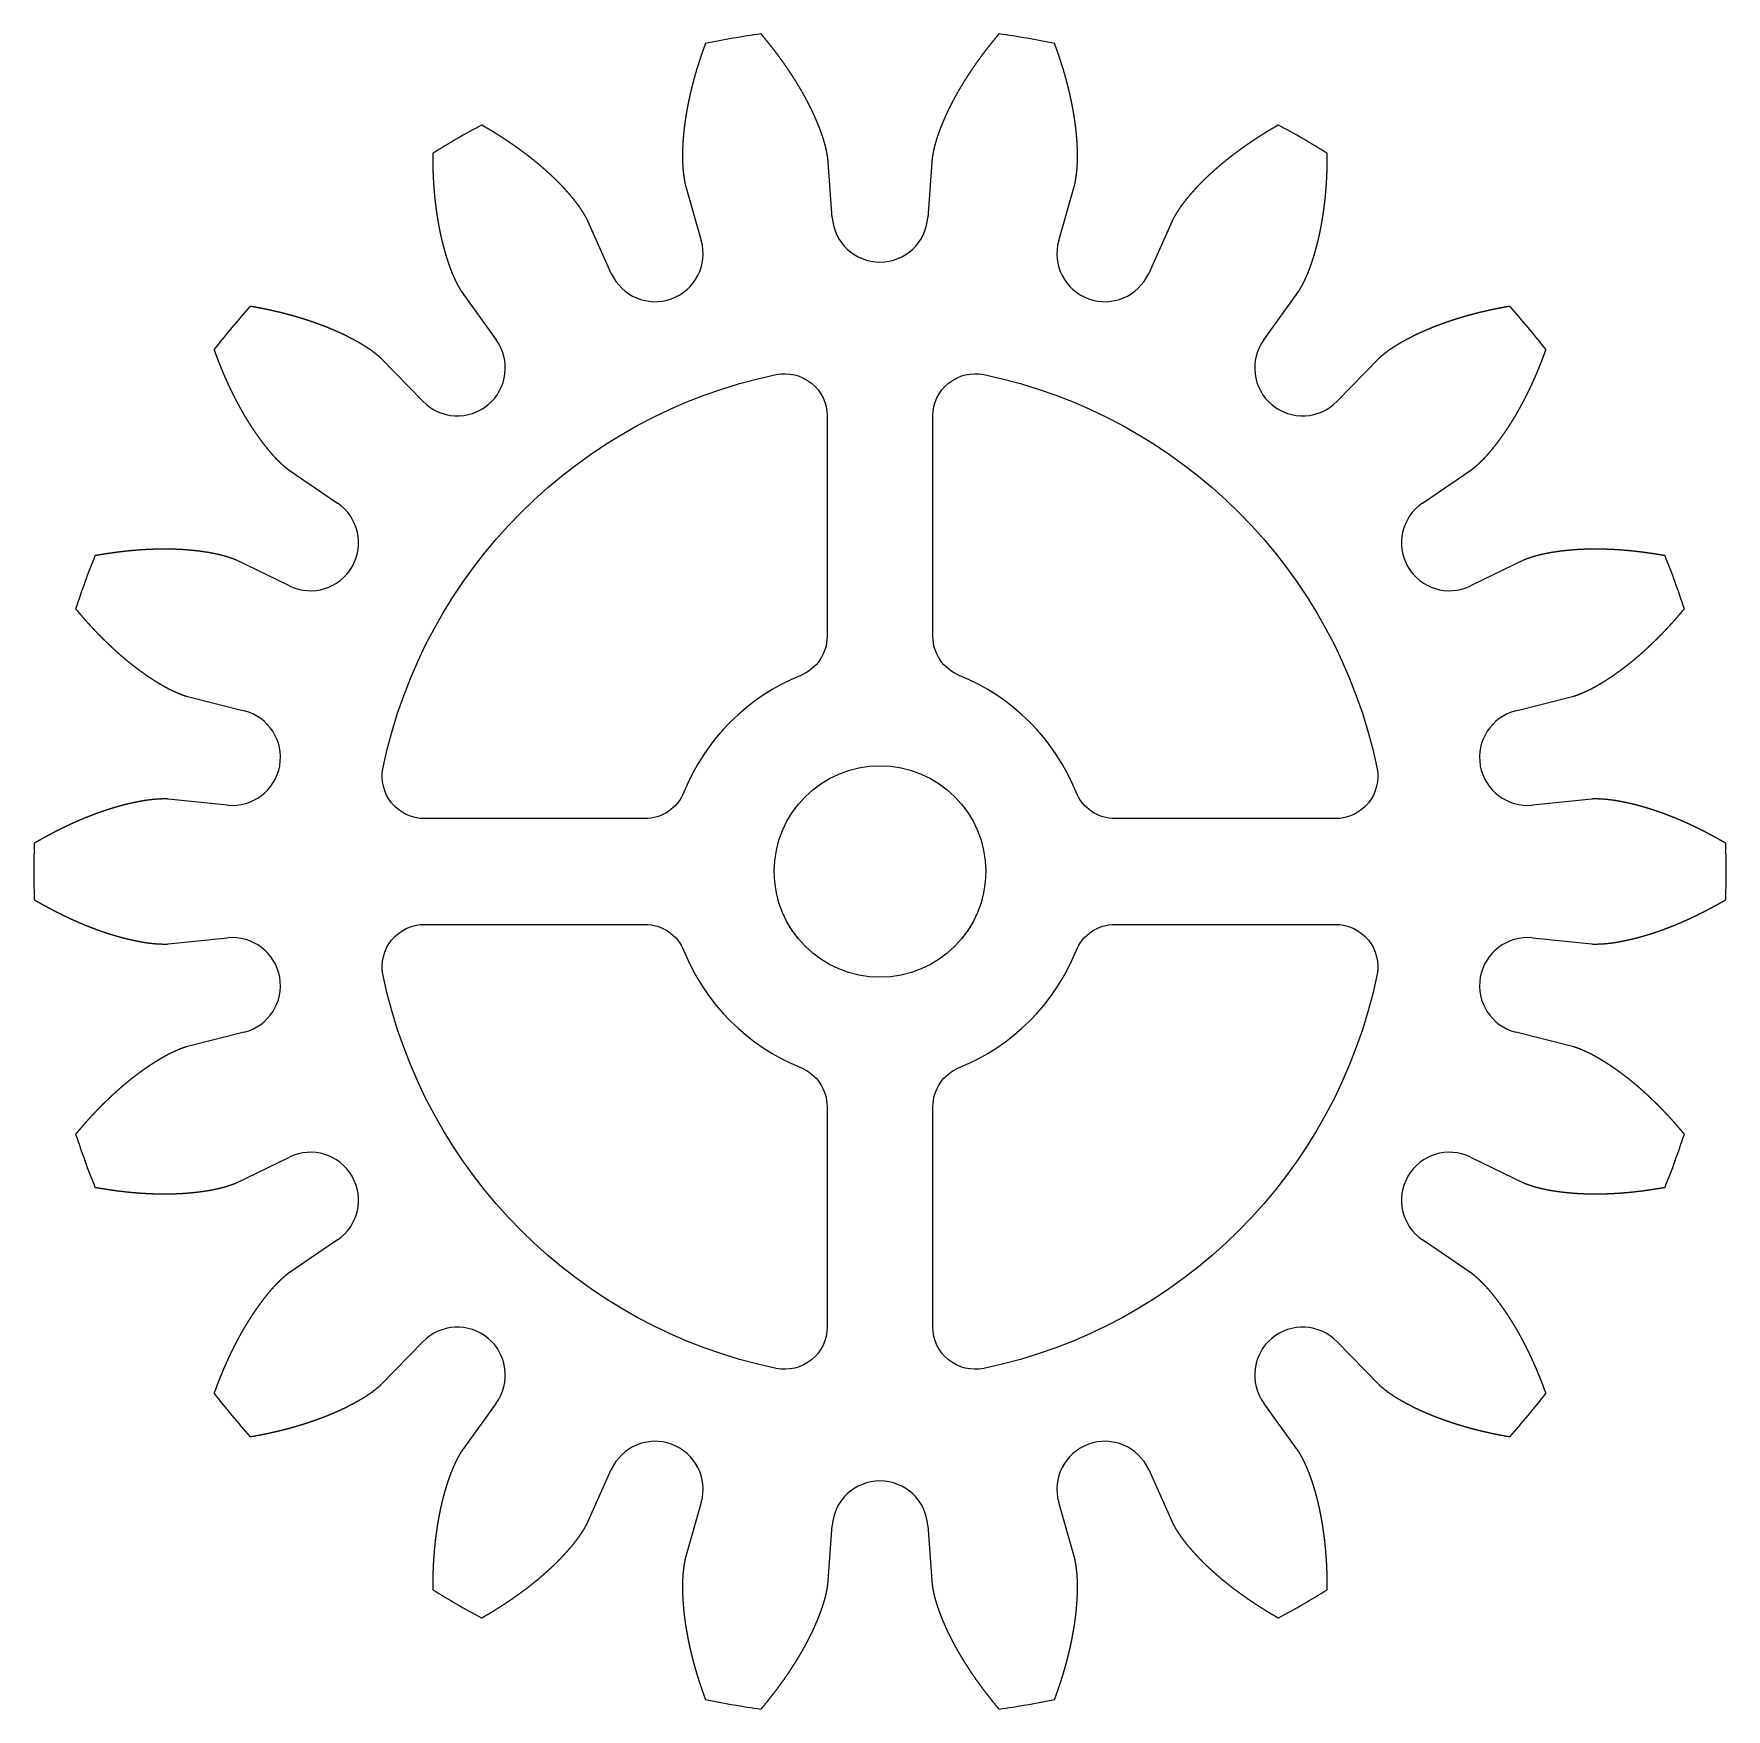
# Model space of a CAD drawing. Header units: millimetres. Extents: x -40 to 40, y -39.6 to 39.6.
import ezdxf

# ---------------------------------------------------------------- set-up
doc = ezdxf.new("R2010")
doc.units = ezdxf.units.MM
doc.layers.get('0').update_dxf_attribs({"linetype": 'CONTINUOUS'})

msp = doc.modelspace()

# ---------------------------------------------------------------- linework, layer by layer
for p, q in [((-2.263, 30.917), (-2.469, 33.739)), ((2.469, 33.739), (2.263, 30.917)), ((-9.219, 32.549), (-8.448, 29.827)), ((8.448, 29.827), (9.219, 32.549)), ((-12.701, 28.279), (-13.86, 30.859)), ((13.86, 30.859), (12.701, 28.279)), ((-19.795, 27.433), (-18.14, 25.138)), ((18.14, 25.138), (19.795, 27.433)), ((-21.607, 22.23), (-23.578, 24.258)), ((23.578, 24.258), (21.607, 22.23)), ((-27.984, 19.008), (-25.644, 17.418)), ((25.644, 17.418), (27.984, 19.008)), ((-27.907, 13.499), (-30.453, 14.731)), ((30.453, 14.731), (27.907, 13.499)), ((-32.797, 8.29), (-30.055, 7.597)), ((30.055, 7.597), (32.797, 8.29)), ((-30.841, 3.14), (-33.655, 3.427)), ((33.655, 3.427), (30.841, 3.14)), ((-33.655, -3.427), (-30.841, -3.14)), ((30.841, -3.14), (33.655, -3.427)), ((-30.055, -7.597), (-32.797, -8.29)), ((32.797, -8.29), (30.055, -7.597)), ((-30.453, -14.731), (-27.907, -13.499)), ((27.907, -13.499), (30.453, -14.731)), ((-25.644, -17.418), (-27.984, -19.008)), ((27.984, -19.008), (25.644, -17.418)), ((-23.578, -24.258), (-21.607, -22.23)), ((21.607, -22.23), (23.578, -24.258)), ((-18.14, -25.138), (-19.795, -27.433)), ((19.795, -27.433), (18.14, -25.138)), ((-13.86, -30.859), (-12.701, -28.279)), ((12.701, -28.279), (13.86, -30.859)), ((-8.448, -29.827), (-9.219, -32.549)), ((9.219, -32.549), (8.448, -29.827)), ((-2.469, -33.739), (-2.263, -30.917)), ((2.263, -30.917), (2.469, -33.739))]:
    msp.add_line(p, q)
for points in [[(-11.124, 2.5), (-21.535, 2.5, -0.47592), (-23.493, 4.909, -0.298085), (-4.909, 23.493, -0.47592), (-2.5, 21.535), (-2.5, 11.124, -0.305615), (-3.75, 9.27, 0.203231), (-9.27, 3.75, -0.305615)], [(2.5, 11.124), (2.5, 21.535, -0.47592), (4.909, 23.493, -0.298085), (23.493, 4.909, -0.47592), (21.535, 2.5), (11.124, 2.5, -0.305615), (9.27, 3.75, 0.203231), (3.75, 9.27, -0.305615)], [(-2.5, -11.124), (-2.5, -21.535, -0.47592), (-4.909, -23.493, -0.298085), (-23.493, -4.909, -0.47592), (-21.535, -2.5), (-11.124, -2.5, -0.305615), (-9.27, -3.75, 0.203231), (-3.75, -9.27, -0.305615)], [(11.124, -2.5), (21.535, -2.5, -0.47592), (23.493, -4.909, -0.298085), (4.909, -23.493, -0.47592), (2.5, -21.535), (2.5, -11.124, -0.305615), (3.75, -9.27, 0.203231), (9.27, -3.75, -0.305615)]]:
    msp.add_lwpolyline(points, format="xyb", close=True)
msp.add_circle((0, 0), 5)
for centre, radius, start, end in [((0, 0), 40, 98.08697, 101.91303), ((0, 0), 40, 78.08697, 81.91303), ((0, 0), 40, 118.08697, 121.91303), ((0, 0), 40, 58.08697, 61.91303), ((0, 31.083), 2.269, 184.18583, 355.81417), ((-10.631, 29.208), 2.269, -155.81417, 15.81417), ((10.631, 29.208), 2.269, 164.18583, 335.81417), ((0, 0), 40, 138.08697, 141.91303), ((0, 0), 40, 38.08697, 41.91303), ((-19.98, 23.811), 2.269, -135.81417, 35.81417), ((19.98, 23.811), 2.269, 144.18583, 315.81417), ((-26.919, 15.541), 2.269, -115.81417, 55.81417), ((26.919, 15.541), 2.269, 124.18583, 295.81417), ((0, 0), 40, 158.08697, 161.91303), ((0, 0), 40, 18.08697, 21.91303), ((-30.611, 5.397), 2.269, -95.81417, 75.81417), ((30.611, 5.397), 2.269, 104.18583, 275.81417), ((0, 0), 40, 178.08697, 181.91303), ((0, 0), 40, -1.91303, 1.91303), ((-30.611, -5.397), 2.269, -75.81417, 95.81417), ((30.611, -5.397), 2.269, 84.18583, 255.81417), ((0, 0), 40, 198.08697, 201.91303), ((0, 0), 40, 338.08697, 341.91303), ((-26.919, -15.541), 2.269, -55.81417, 115.81417), ((26.919, -15.541), 2.269, 64.18583, 235.81417), ((-19.98, -23.811), 2.269, -35.81417, 135.81417), ((19.98, -23.811), 2.269, 44.18583, 215.81417), ((0, 0), 40, 218.08697, 221.91303), ((0, 0), 40, 318.08697, 321.91303), ((-10.631, -29.208), 2.269, -15.81417, 155.81417), ((10.631, -29.208), 2.269, 24.18583, 195.81417), ((0, -31.083), 2.269, 4.18583, 175.81417), ((0, 0), 40, 238.08697, 241.91303), ((0, 0), 40, 298.08697, 301.91303), ((0, 0), 40, 258.08697, 261.91303), ((0, 0), 40, 278.08697, 281.91303)]:
    msp.add_arc(centre, radius, start, end)
for points in [[(-2.469, 33.739), (-2.473, 33.767), (-2.482, 33.823), (-2.496, 33.907), (-2.517, 34.019), (-2.546, 34.158), (-2.58, 34.297), (-2.617, 34.435), (-2.657, 34.573), (-2.701, 34.711), (-2.747, 34.847), (-2.796, 34.984), (-2.847, 35.12), (-2.9, 35.255), (-2.955, 35.39), (-3.012, 35.525), (-3.07, 35.66), (-3.131, 35.793), (-3.193, 35.927), (-3.257, 36.06), (-3.323, 36.192), (-3.39, 36.325), (-3.459, 36.456), (-3.53, 36.588), (-3.602, 36.719), (-3.675, 36.849), (-3.75, 36.979), (-3.827, 37.109), (-3.905, 37.238), (-3.984, 37.366), (-4.065, 37.494), (-4.147, 37.622), (-4.23, 37.75), (-4.314, 37.876), (-4.4, 38.003), (-4.487, 38.129), (-4.576, 38.254), (-4.666, 38.379), (-4.756, 38.504), (-4.848, 38.628), (-4.942, 38.751), (-5.036, 38.874), (-5.132, 38.997), (-5.228, 39.119), (-5.326, 39.241), (-5.425, 39.362), (-5.505, 39.458), (-5.566, 39.53), (-5.607, 39.578), (-5.627, 39.602)], [(5.627, 39.602), (5.607, 39.578), (5.566, 39.53), (5.505, 39.458), (5.425, 39.362), (5.326, 39.241), (5.228, 39.119), (5.132, 38.997), (5.036, 38.874), (4.942, 38.751), (4.848, 38.628), (4.756, 38.504), (4.666, 38.379), (4.576, 38.254), (4.487, 38.129), (4.4, 38.003), (4.314, 37.876), (4.23, 37.75), (4.147, 37.622), (4.065, 37.494), (3.984, 37.366), (3.905, 37.238), (3.827, 37.109), (3.75, 36.979), (3.675, 36.849), (3.602, 36.719), (3.53, 36.588), (3.459, 36.456), (3.39, 36.325), (3.323, 36.192), (3.257, 36.06), (3.193, 35.927), (3.131, 35.793), (3.07, 35.66), (3.012, 35.525), (2.955, 35.39), (2.9, 35.255), (2.847, 35.12), (2.796, 34.984), (2.747, 34.847), (2.701, 34.711), (2.657, 34.573), (2.617, 34.435), (2.58, 34.297), (2.546, 34.158), (2.517, 34.019), (2.496, 33.907), (2.482, 33.823), (2.473, 33.767), (2.469, 33.739)], [(-8.257, 39.138), (-8.268, 39.109), (-8.29, 39.05), (-8.322, 38.961), (-8.364, 38.843), (-8.416, 38.696), (-8.466, 38.548), (-8.515, 38.4), (-8.563, 38.252), (-8.61, 38.104), (-8.655, 37.956), (-8.699, 37.808), (-8.742, 37.66), (-8.784, 37.512), (-8.824, 37.364), (-8.863, 37.216), (-8.9, 37.068), (-8.936, 36.92), (-8.971, 36.772), (-9.004, 36.623), (-9.036, 36.475), (-9.067, 36.327), (-9.096, 36.179), (-9.123, 36.032), (-9.149, 35.884), (-9.174, 35.736), (-9.197, 35.588), (-9.218, 35.441), (-9.238, 35.294), (-9.256, 35.146), (-9.273, 34.999), (-9.287, 34.852), (-9.3, 34.706), (-9.311, 34.559), (-9.32, 34.413), (-9.328, 34.267), (-9.333, 34.121), (-9.336, 33.976), (-9.338, 33.83), (-9.337, 33.685), (-9.334, 33.541), (-9.328, 33.397), (-9.319, 33.254), (-9.306, 33.111), (-9.29, 32.969), (-9.27, 32.828), (-9.252, 32.716), (-9.236, 32.632), (-9.225, 32.576), (-9.219, 32.549)], [(9.219, 32.549), (9.225, 32.576), (9.236, 32.632), (9.252, 32.716), (9.27, 32.828), (9.29, 32.969), (9.306, 33.111), (9.319, 33.254), (9.328, 33.397), (9.334, 33.541), (9.337, 33.685), (9.338, 33.83), (9.336, 33.976), (9.333, 34.121), (9.328, 34.267), (9.32, 34.413), (9.311, 34.559), (9.3, 34.706), (9.287, 34.852), (9.273, 34.999), (9.256, 35.146), (9.238, 35.294), (9.218, 35.441), (9.197, 35.588), (9.174, 35.736), (9.149, 35.884), (9.123, 36.032), (9.096, 36.179), (9.067, 36.327), (9.036, 36.475), (9.004, 36.623), (8.971, 36.772), (8.936, 36.92), (8.9, 37.068), (8.863, 37.216), (8.824, 37.364), (8.784, 37.512), (8.742, 37.66), (8.699, 37.808), (8.655, 37.956), (8.61, 38.104), (8.563, 38.252), (8.515, 38.4), (8.466, 38.548), (8.416, 38.696), (8.364, 38.843), (8.322, 38.961), (8.29, 39.05), (8.268, 39.109), (8.257, 39.138)], [(-13.86, 30.859), (-13.873, 30.885), (-13.9, 30.934), (-13.942, 31.009), (-14, 31.107), (-14.076, 31.227), (-14.154, 31.346), (-14.237, 31.464), (-14.322, 31.579), (-14.41, 31.694), (-14.5, 31.806), (-14.592, 31.918), (-14.687, 32.028), (-14.783, 32.137), (-14.881, 32.246), (-14.98, 32.353), (-15.081, 32.459), (-15.184, 32.564), (-15.288, 32.668), (-15.394, 32.771), (-15.501, 32.873), (-15.61, 32.974), (-15.719, 33.075), (-15.831, 33.174), (-15.943, 33.272), (-16.057, 33.37), (-16.172, 33.466), (-16.288, 33.562), (-16.405, 33.656), (-16.524, 33.75), (-16.643, 33.843), (-16.764, 33.935), (-16.886, 34.026), (-17.009, 34.117), (-17.133, 34.206), (-17.258, 34.294), (-17.384, 34.382), (-17.511, 34.469), (-17.639, 34.555), (-17.767, 34.64), (-17.897, 34.724), (-18.028, 34.807), (-18.16, 34.89), (-18.293, 34.972), (-18.426, 35.052), (-18.561, 35.132), (-18.669, 35.196), (-18.751, 35.243), (-18.805, 35.274), (-18.832, 35.289)], [(18.832, 35.289), (18.805, 35.274), (18.751, 35.243), (18.669, 35.196), (18.561, 35.132), (18.426, 35.052), (18.293, 34.972), (18.16, 34.89), (18.028, 34.807), (17.897, 34.724), (17.767, 34.64), (17.639, 34.555), (17.511, 34.469), (17.384, 34.382), (17.258, 34.294), (17.133, 34.206), (17.009, 34.117), (16.886, 34.026), (16.764, 33.935), (16.643, 33.843), (16.524, 33.75), (16.405, 33.656), (16.288, 33.562), (16.172, 33.466), (16.057, 33.37), (15.943, 33.272), (15.831, 33.174), (15.719, 33.075), (15.61, 32.974), (15.501, 32.873), (15.394, 32.771), (15.288, 32.668), (15.184, 32.564), (15.081, 32.459), (14.98, 32.353), (14.881, 32.246), (14.783, 32.137), (14.687, 32.028), (14.592, 31.918), (14.5, 31.806), (14.41, 31.694), (14.322, 31.579), (14.237, 31.464), (14.154, 31.346), (14.076, 31.227), (14, 31.107), (13.942, 31.009), (13.9, 30.934), (13.873, 30.885), (13.86, 30.859)], [(-21.145, 33.954), (-21.145, 33.923), (-21.146, 33.86), (-21.146, 33.766), (-21.145, 33.64), (-21.143, 33.484), (-21.14, 33.328), (-21.136, 33.172), (-21.13, 33.017), (-21.123, 32.862), (-21.115, 32.707), (-21.106, 32.553), (-21.096, 32.399), (-21.084, 32.246), (-21.071, 32.093), (-21.057, 31.94), (-21.041, 31.788), (-21.025, 31.637), (-21.007, 31.486), (-20.987, 31.335), (-20.967, 31.185), (-20.945, 31.036), (-20.921, 30.887), (-20.897, 30.738), (-20.871, 30.59), (-20.843, 30.443), (-20.814, 30.297), (-20.784, 30.151), (-20.752, 30.005), (-20.719, 29.861), (-20.684, 29.717), (-20.647, 29.574), (-20.609, 29.432), (-20.57, 29.29), (-20.528, 29.15), (-20.485, 29.01), (-20.44, 28.871), (-20.394, 28.733), (-20.345, 28.596), (-20.295, 28.46), (-20.243, 28.326), (-20.188, 28.193), (-20.13, 28.061), (-20.07, 27.931), (-20.006, 27.804), (-19.939, 27.678), (-19.883, 27.579), (-19.84, 27.505), (-19.81, 27.457), (-19.795, 27.433)], [(19.795, 27.433), (19.81, 27.457), (19.84, 27.505), (19.883, 27.579), (19.939, 27.678), (20.006, 27.804), (20.07, 27.931), (20.13, 28.061), (20.188, 28.193), (20.243, 28.326), (20.295, 28.46), (20.345, 28.596), (20.394, 28.733), (20.44, 28.871), (20.485, 29.01), (20.528, 29.15), (20.57, 29.29), (20.609, 29.432), (20.647, 29.574), (20.684, 29.717), (20.719, 29.861), (20.752, 30.005), (20.784, 30.151), (20.814, 30.297), (20.843, 30.443), (20.871, 30.59), (20.897, 30.738), (20.921, 30.887), (20.945, 31.036), (20.967, 31.185), (20.987, 31.335), (21.007, 31.486), (21.025, 31.637), (21.041, 31.788), (21.057, 31.94), (21.071, 32.093), (21.084, 32.246), (21.096, 32.399), (21.106, 32.553), (21.115, 32.707), (21.123, 32.862), (21.13, 33.017), (21.136, 33.172), (21.14, 33.328), (21.143, 33.484), (21.145, 33.64), (21.146, 33.766), (21.146, 33.86), (21.145, 33.923), (21.145, 33.954)], [(-23.578, 24.258), (-23.6, 24.277), (-23.642, 24.315), (-23.707, 24.37), (-23.795, 24.442), (-23.907, 24.53), (-24.022, 24.615), (-24.139, 24.697), (-24.259, 24.777), (-24.38, 24.854), (-24.504, 24.929), (-24.629, 25.002), (-24.755, 25.073), (-24.883, 25.143), (-25.012, 25.211), (-25.142, 25.278), (-25.273, 25.343), (-25.406, 25.407), (-25.539, 25.469), (-25.674, 25.53), (-25.809, 25.589), (-25.946, 25.647), (-26.084, 25.704), (-26.222, 25.759), (-26.361, 25.813), (-26.502, 25.865), (-26.643, 25.917), (-26.784, 25.967), (-26.927, 26.016), (-27.07, 26.063), (-27.215, 26.11), (-27.36, 26.155), (-27.505, 26.199), (-27.652, 26.242), (-27.799, 26.283), (-27.946, 26.324), (-28.095, 26.363), (-28.244, 26.401), (-28.393, 26.438), (-28.544, 26.474), (-28.694, 26.509), (-28.846, 26.542), (-28.998, 26.575), (-29.15, 26.606), (-29.304, 26.636), (-29.457, 26.665), (-29.581, 26.688), (-29.673, 26.704), (-29.735, 26.715), (-29.766, 26.72)], [(29.766, 26.72), (29.735, 26.715), (29.673, 26.704), (29.581, 26.688), (29.457, 26.665), (29.304, 26.636), (29.15, 26.606), (28.998, 26.575), (28.846, 26.542), (28.694, 26.509), (28.544, 26.474), (28.393, 26.438), (28.244, 26.401), (28.095, 26.363), (27.946, 26.324), (27.799, 26.283), (27.652, 26.242), (27.505, 26.199), (27.36, 26.155), (27.215, 26.11), (27.07, 26.063), (26.927, 26.016), (26.784, 25.967), (26.643, 25.917), (26.502, 25.865), (26.361, 25.813), (26.222, 25.759), (26.084, 25.704), (25.946, 25.647), (25.809, 25.589), (25.674, 25.53), (25.539, 25.469), (25.406, 25.407), (25.273, 25.343), (25.142, 25.278), (25.012, 25.211), (24.883, 25.143), (24.755, 25.073), (24.629, 25.002), (24.504, 24.929), (24.38, 24.854), (24.259, 24.777), (24.139, 24.697), (24.022, 24.615), (23.907, 24.53), (23.795, 24.442), (23.707, 24.37), (23.642, 24.315), (23.6, 24.277), (23.578, 24.258)], [(-31.483, 24.674), (-31.472, 24.645), (-31.451, 24.585), (-31.419, 24.497), (-31.375, 24.379), (-31.32, 24.233), (-31.264, 24.087), (-31.206, 23.943), (-31.148, 23.799), (-31.089, 23.655), (-31.028, 23.513), (-30.967, 23.371), (-30.905, 23.23), (-30.841, 23.09), (-30.777, 22.951), (-30.711, 22.812), (-30.645, 22.675), (-30.577, 22.538), (-30.509, 22.402), (-30.439, 22.267), (-30.368, 22.133), (-30.296, 22), (-30.224, 21.868), (-30.15, 21.737), (-30.074, 21.607), (-29.998, 21.479), (-29.921, 21.351), (-29.843, 21.224), (-29.763, 21.098), (-29.682, 20.974), (-29.6, 20.851), (-29.517, 20.729), (-29.433, 20.608), (-29.347, 20.489), (-29.26, 20.371), (-29.172, 20.254), (-29.082, 20.139), (-28.991, 20.025), (-28.899, 19.913), (-28.805, 19.803), (-28.71, 19.694), (-28.613, 19.588), (-28.514, 19.484), (-28.412, 19.383), (-28.309, 19.284), (-28.203, 19.189), (-28.117, 19.115), (-28.051, 19.061), (-28.006, 19.025), (-27.984, 19.008)], [(27.984, 19.008), (28.006, 19.025), (28.051, 19.061), (28.117, 19.115), (28.203, 19.189), (28.309, 19.284), (28.412, 19.383), (28.514, 19.484), (28.613, 19.588), (28.71, 19.694), (28.805, 19.803), (28.899, 19.913), (28.991, 20.025), (29.082, 20.139), (29.172, 20.254), (29.26, 20.371), (29.347, 20.489), (29.433, 20.608), (29.517, 20.729), (29.6, 20.851), (29.682, 20.974), (29.763, 21.098), (29.843, 21.224), (29.921, 21.351), (29.998, 21.479), (30.074, 21.607), (30.15, 21.737), (30.224, 21.868), (30.296, 22), (30.368, 22.133), (30.439, 22.267), (30.509, 22.402), (30.577, 22.538), (30.645, 22.675), (30.711, 22.812), (30.777, 22.951), (30.841, 23.09), (30.905, 23.23), (30.967, 23.371), (31.028, 23.513), (31.089, 23.655), (31.148, 23.799), (31.206, 23.943), (31.264, 24.087), (31.32, 24.233), (31.375, 24.379), (31.419, 24.497), (31.451, 24.585), (31.472, 24.645), (31.483, 24.674)], [(-30.453, 14.731), (-30.48, 14.741), (-30.533, 14.762), (-30.612, 14.792), (-30.72, 14.83), (-30.855, 14.874), (-30.992, 14.914), (-31.13, 14.952), (-31.27, 14.986), (-31.411, 15.016), (-31.552, 15.045), (-31.695, 15.071), (-31.838, 15.094), (-31.982, 15.116), (-32.127, 15.136), (-32.272, 15.154), (-32.417, 15.171), (-32.563, 15.185), (-32.71, 15.198), (-32.857, 15.209), (-33.005, 15.219), (-33.153, 15.226), (-33.302, 15.232), (-33.451, 15.237), (-33.6, 15.24), (-33.75, 15.241), (-33.9, 15.242), (-34.05, 15.24), (-34.201, 15.237), (-34.352, 15.233), (-34.503, 15.227), (-34.655, 15.22), (-34.807, 15.212), (-34.959, 15.202), (-35.112, 15.191), (-35.264, 15.178), (-35.417, 15.164), (-35.57, 15.149), (-35.723, 15.133), (-35.877, 15.115), (-36.03, 15.096), (-36.184, 15.076), (-36.338, 15.054), (-36.492, 15.031), (-36.646, 15.007), (-36.801, 14.982), (-36.924, 14.961), (-37.017, 14.945), (-37.079, 14.934), (-37.11, 14.928)], [(37.11, 14.928), (37.079, 14.934), (37.017, 14.945), (36.924, 14.961), (36.801, 14.982), (36.646, 15.007), (36.492, 15.031), (36.338, 15.054), (36.184, 15.076), (36.03, 15.096), (35.877, 15.115), (35.723, 15.133), (35.57, 15.149), (35.417, 15.164), (35.264, 15.178), (35.112, 15.191), (34.959, 15.202), (34.807, 15.212), (34.655, 15.22), (34.503, 15.227), (34.352, 15.233), (34.201, 15.237), (34.05, 15.24), (33.9, 15.242), (33.75, 15.241), (33.6, 15.24), (33.451, 15.237), (33.302, 15.232), (33.153, 15.226), (33.005, 15.219), (32.857, 15.209), (32.71, 15.198), (32.563, 15.185), (32.417, 15.171), (32.272, 15.154), (32.127, 15.136), (31.982, 15.116), (31.838, 15.094), (31.695, 15.071), (31.552, 15.045), (31.411, 15.016), (31.27, 14.986), (31.13, 14.952), (30.992, 14.914), (30.855, 14.874), (30.72, 14.83), (30.612, 14.792), (30.533, 14.762), (30.48, 14.741), (30.453, 14.731)], [(-38.023, 12.418), (-38.003, 12.394), (-37.963, 12.346), (-37.903, 12.274), (-37.822, 12.178), (-37.719, 12.06), (-37.617, 11.942), (-37.513, 11.826), (-37.409, 11.71), (-37.304, 11.596), (-37.199, 11.482), (-37.093, 11.37), (-36.986, 11.259), (-36.878, 11.149), (-36.77, 11.04), (-36.661, 10.933), (-36.552, 10.826), (-36.442, 10.721), (-36.331, 10.617), (-36.219, 10.514), (-36.107, 10.412), (-35.994, 10.312), (-35.88, 10.213), (-35.766, 10.115), (-35.651, 10.018), (-35.535, 9.923), (-35.419, 9.83), (-35.302, 9.737), (-35.184, 9.646), (-35.066, 9.557), (-34.946, 9.469), (-34.827, 9.383), (-34.706, 9.299), (-34.585, 9.216), (-34.463, 9.135), (-34.34, 9.056), (-34.216, 8.978), (-34.092, 8.902), (-33.967, 8.828), (-33.841, 8.756), (-33.714, 8.687), (-33.587, 8.62), (-33.458, 8.557), (-33.328, 8.496), (-33.197, 8.439), (-33.065, 8.386), (-32.959, 8.346), (-32.878, 8.317), (-32.824, 8.299), (-32.797, 8.29)], [(32.797, 8.29), (32.824, 8.299), (32.878, 8.317), (32.959, 8.346), (33.065, 8.386), (33.197, 8.439), (33.328, 8.496), (33.458, 8.557), (33.587, 8.62), (33.714, 8.687), (33.841, 8.756), (33.967, 8.828), (34.092, 8.902), (34.216, 8.978), (34.34, 9.056), (34.463, 9.135), (34.585, 9.216), (34.706, 9.299), (34.827, 9.383), (34.946, 9.469), (35.066, 9.557), (35.184, 9.646), (35.302, 9.737), (35.419, 9.83), (35.535, 9.923), (35.651, 10.018), (35.766, 10.115), (35.88, 10.213), (35.994, 10.312), (36.107, 10.412), (36.219, 10.514), (36.331, 10.617), (36.442, 10.721), (36.552, 10.826), (36.661, 10.933), (36.77, 11.04), (36.878, 11.149), (36.986, 11.259), (37.093, 11.37), (37.199, 11.482), (37.304, 11.596), (37.409, 11.71), (37.513, 11.826), (37.617, 11.942), (37.719, 12.06), (37.822, 12.178), (37.903, 12.274), (37.963, 12.346), (38.003, 12.394), (38.023, 12.418)], [(-33.655, 3.427), (-33.683, 3.428), (-33.74, 3.429), (-33.825, 3.43), (-33.939, 3.429), (-34.082, 3.424), (-34.224, 3.415), (-34.367, 3.403), (-34.509, 3.387), (-34.652, 3.368), (-34.795, 3.346), (-34.938, 3.321), (-35.081, 3.295), (-35.223, 3.266), (-35.366, 3.235), (-35.508, 3.203), (-35.651, 3.169), (-35.793, 3.132), (-35.936, 3.094), (-36.078, 3.054), (-36.22, 3.012), (-36.361, 2.969), (-36.503, 2.924), (-36.645, 2.877), (-36.786, 2.829), (-36.927, 2.779), (-37.068, 2.728), (-37.209, 2.675), (-37.35, 2.621), (-37.49, 2.565), (-37.631, 2.508), (-37.771, 2.45), (-37.911, 2.39), (-38.05, 2.328), (-38.19, 2.266), (-38.329, 2.202), (-38.468, 2.136), (-38.606, 2.07), (-38.745, 2.002), (-38.883, 1.933), (-39.021, 1.862), (-39.158, 1.791), (-39.296, 1.718), (-39.433, 1.644), (-39.569, 1.569), (-39.706, 1.492), (-39.815, 1.43), (-39.896, 1.383), (-39.951, 1.351), (-39.978, 1.335)], [(39.978, 1.335), (39.951, 1.351), (39.896, 1.383), (39.815, 1.43), (39.706, 1.492), (39.569, 1.569), (39.433, 1.644), (39.296, 1.718), (39.158, 1.791), (39.021, 1.862), (38.883, 1.933), (38.745, 2.002), (38.606, 2.07), (38.468, 2.136), (38.329, 2.202), (38.19, 2.266), (38.05, 2.328), (37.911, 2.39), (37.771, 2.45), (37.631, 2.508), (37.49, 2.565), (37.35, 2.621), (37.209, 2.675), (37.068, 2.728), (36.927, 2.779), (36.786, 2.829), (36.645, 2.877), (36.503, 2.924), (36.361, 2.969), (36.22, 3.012), (36.078, 3.054), (35.936, 3.094), (35.793, 3.132), (35.651, 3.169), (35.508, 3.203), (35.366, 3.235), (35.223, 3.266), (35.081, 3.295), (34.938, 3.321), (34.795, 3.346), (34.652, 3.368), (34.509, 3.387), (34.367, 3.403), (34.224, 3.415), (34.082, 3.424), (33.939, 3.429), (33.825, 3.43), (33.74, 3.429), (33.683, 3.428), (33.655, 3.427)], [(-39.978, -1.335), (-39.951, -1.351), (-39.896, -1.383), (-39.815, -1.43), (-39.706, -1.492), (-39.569, -1.569), (-39.433, -1.644), (-39.296, -1.718), (-39.158, -1.791), (-39.021, -1.862), (-38.883, -1.933), (-38.745, -2.002), (-38.606, -2.07), (-38.468, -2.136), (-38.329, -2.202), (-38.19, -2.266), (-38.05, -2.328), (-37.911, -2.39), (-37.771, -2.45), (-37.631, -2.508), (-37.49, -2.565), (-37.35, -2.621), (-37.209, -2.675), (-37.068, -2.728), (-36.927, -2.779), (-36.786, -2.829), (-36.645, -2.877), (-36.503, -2.924), (-36.361, -2.969), (-36.22, -3.012), (-36.078, -3.054), (-35.936, -3.094), (-35.793, -3.132), (-35.651, -3.169), (-35.508, -3.203), (-35.366, -3.235), (-35.223, -3.266), (-35.081, -3.295), (-34.938, -3.321), (-34.795, -3.346), (-34.652, -3.368), (-34.509, -3.387), (-34.367, -3.403), (-34.224, -3.415), (-34.082, -3.424), (-33.939, -3.429), (-33.825, -3.43), (-33.74, -3.429), (-33.683, -3.428), (-33.655, -3.427)], [(33.655, -3.427), (33.683, -3.428), (33.74, -3.429), (33.825, -3.43), (33.939, -3.429), (34.082, -3.424), (34.224, -3.415), (34.367, -3.403), (34.509, -3.387), (34.652, -3.368), (34.795, -3.346), (34.938, -3.321), (35.081, -3.295), (35.223, -3.266), (35.366, -3.235), (35.508, -3.203), (35.651, -3.169), (35.793, -3.132), (35.936, -3.094), (36.078, -3.054), (36.22, -3.012), (36.361, -2.969), (36.503, -2.924), (36.645, -2.877), (36.786, -2.829), (36.927, -2.779), (37.068, -2.728), (37.209, -2.675), (37.35, -2.621), (37.49, -2.565), (37.631, -2.508), (37.771, -2.45), (37.911, -2.39), (38.05, -2.328), (38.19, -2.266), (38.329, -2.202), (38.468, -2.136), (38.606, -2.07), (38.745, -2.002), (38.883, -1.933), (39.021, -1.862), (39.158, -1.791), (39.296, -1.718), (39.433, -1.644), (39.569, -1.569), (39.706, -1.492), (39.815, -1.43), (39.896, -1.383), (39.951, -1.351), (39.978, -1.335)], [(-32.797, -8.29), (-32.824, -8.299), (-32.878, -8.317), (-32.959, -8.346), (-33.065, -8.386), (-33.197, -8.439), (-33.328, -8.496), (-33.458, -8.557), (-33.587, -8.62), (-33.714, -8.687), (-33.841, -8.756), (-33.967, -8.828), (-34.092, -8.902), (-34.216, -8.978), (-34.34, -9.056), (-34.463, -9.135), (-34.585, -9.216), (-34.706, -9.299), (-34.827, -9.383), (-34.946, -9.469), (-35.066, -9.557), (-35.184, -9.646), (-35.302, -9.737), (-35.419, -9.83), (-35.535, -9.923), (-35.651, -10.018), (-35.766, -10.115), (-35.88, -10.213), (-35.994, -10.312), (-36.107, -10.412), (-36.219, -10.514), (-36.331, -10.617), (-36.442, -10.721), (-36.552, -10.826), (-36.661, -10.933), (-36.77, -11.04), (-36.878, -11.149), (-36.986, -11.259), (-37.093, -11.37), (-37.199, -11.482), (-37.304, -11.596), (-37.409, -11.71), (-37.513, -11.826), (-37.617, -11.942), (-37.719, -12.06), (-37.822, -12.178), (-37.903, -12.274), (-37.963, -12.346), (-38.003, -12.394), (-38.023, -12.418)], [(38.023, -12.418), (38.003, -12.394), (37.963, -12.346), (37.903, -12.274), (37.822, -12.178), (37.719, -12.06), (37.617, -11.942), (37.513, -11.826), (37.409, -11.71), (37.304, -11.596), (37.199, -11.482), (37.093, -11.37), (36.986, -11.259), (36.878, -11.149), (36.77, -11.04), (36.661, -10.933), (36.552, -10.826), (36.442, -10.721), (36.331, -10.617), (36.219, -10.514), (36.107, -10.412), (35.994, -10.312), (35.88, -10.213), (35.766, -10.115), (35.651, -10.018), (35.535, -9.923), (35.419, -9.83), (35.302, -9.737), (35.184, -9.646), (35.066, -9.557), (34.946, -9.469), (34.827, -9.383), (34.706, -9.299), (34.585, -9.216), (34.463, -9.135), (34.34, -9.056), (34.216, -8.978), (34.092, -8.902), (33.967, -8.828), (33.841, -8.756), (33.714, -8.687), (33.587, -8.62), (33.458, -8.557), (33.328, -8.496), (33.197, -8.439), (33.065, -8.386), (32.959, -8.346), (32.878, -8.317), (32.824, -8.299), (32.797, -8.29)], [(-37.11, -14.928), (-37.079, -14.934), (-37.017, -14.945), (-36.924, -14.961), (-36.801, -14.982), (-36.646, -15.007), (-36.492, -15.031), (-36.338, -15.054), (-36.184, -15.076), (-36.03, -15.096), (-35.877, -15.115), (-35.723, -15.133), (-35.57, -15.149), (-35.417, -15.164), (-35.264, -15.178), (-35.112, -15.191), (-34.959, -15.202), (-34.807, -15.212), (-34.655, -15.22), (-34.503, -15.227), (-34.352, -15.233), (-34.201, -15.237), (-34.05, -15.24), (-33.9, -15.242), (-33.75, -15.241), (-33.6, -15.24), (-33.451, -15.237), (-33.302, -15.232), (-33.153, -15.226), (-33.005, -15.219), (-32.857, -15.209), (-32.71, -15.198), (-32.563, -15.185), (-32.417, -15.171), (-32.272, -15.154), (-32.127, -15.136), (-31.982, -15.116), (-31.838, -15.094), (-31.695, -15.071), (-31.552, -15.045), (-31.411, -15.016), (-31.27, -14.986), (-31.13, -14.952), (-30.992, -14.914), (-30.855, -14.874), (-30.72, -14.83), (-30.612, -14.792), (-30.533, -14.762), (-30.48, -14.741), (-30.453, -14.731)], [(30.453, -14.731), (30.48, -14.741), (30.533, -14.762), (30.612, -14.792), (30.72, -14.83), (30.855, -14.874), (30.992, -14.914), (31.13, -14.952), (31.27, -14.986), (31.411, -15.016), (31.552, -15.045), (31.695, -15.071), (31.838, -15.094), (31.982, -15.116), (32.127, -15.136), (32.272, -15.154), (32.417, -15.171), (32.563, -15.185), (32.71, -15.198), (32.857, -15.209), (33.005, -15.219), (33.153, -15.226), (33.302, -15.232), (33.451, -15.237), (33.6, -15.24), (33.75, -15.241), (33.9, -15.242), (34.05, -15.24), (34.201, -15.237), (34.352, -15.233), (34.503, -15.227), (34.655, -15.22), (34.807, -15.212), (34.959, -15.202), (35.112, -15.191), (35.264, -15.178), (35.417, -15.164), (35.57, -15.149), (35.723, -15.133), (35.877, -15.115), (36.03, -15.096), (36.184, -15.076), (36.338, -15.054), (36.492, -15.031), (36.646, -15.007), (36.801, -14.982), (36.924, -14.961), (37.017, -14.945), (37.079, -14.934), (37.11, -14.928)], [(-27.984, -19.008), (-28.006, -19.025), (-28.051, -19.061), (-28.117, -19.115), (-28.203, -19.189), (-28.309, -19.284), (-28.412, -19.383), (-28.514, -19.484), (-28.613, -19.588), (-28.71, -19.694), (-28.805, -19.803), (-28.899, -19.913), (-28.991, -20.025), (-29.082, -20.139), (-29.172, -20.254), (-29.26, -20.371), (-29.347, -20.489), (-29.433, -20.608), (-29.517, -20.729), (-29.6, -20.851), (-29.682, -20.974), (-29.763, -21.098), (-29.843, -21.224), (-29.921, -21.351), (-29.998, -21.479), (-30.074, -21.607), (-30.15, -21.737), (-30.224, -21.868), (-30.296, -22), (-30.368, -22.133), (-30.439, -22.267), (-30.509, -22.402), (-30.577, -22.538), (-30.645, -22.675), (-30.711, -22.812), (-30.777, -22.951), (-30.841, -23.09), (-30.905, -23.23), (-30.967, -23.371), (-31.028, -23.513), (-31.089, -23.655), (-31.148, -23.799), (-31.206, -23.943), (-31.264, -24.087), (-31.32, -24.233), (-31.375, -24.379), (-31.419, -24.497), (-31.451, -24.585), (-31.472, -24.645), (-31.483, -24.674)], [(31.483, -24.674), (31.472, -24.645), (31.451, -24.585), (31.419, -24.497), (31.375, -24.379), (31.32, -24.233), (31.264, -24.087), (31.206, -23.943), (31.148, -23.799), (31.089, -23.655), (31.028, -23.513), (30.967, -23.371), (30.905, -23.23), (30.841, -23.09), (30.777, -22.951), (30.711, -22.812), (30.645, -22.675), (30.577, -22.538), (30.509, -22.402), (30.439, -22.267), (30.368, -22.133), (30.296, -22), (30.224, -21.868), (30.15, -21.737), (30.074, -21.607), (29.998, -21.479), (29.921, -21.351), (29.843, -21.224), (29.763, -21.098), (29.682, -20.974), (29.6, -20.851), (29.517, -20.729), (29.433, -20.608), (29.347, -20.489), (29.26, -20.371), (29.172, -20.254), (29.082, -20.139), (28.991, -20.025), (28.899, -19.913), (28.805, -19.803), (28.71, -19.694), (28.613, -19.588), (28.514, -19.484), (28.412, -19.383), (28.309, -19.284), (28.203, -19.189), (28.117, -19.115), (28.051, -19.061), (28.006, -19.025), (27.984, -19.008)], [(-29.766, -26.72), (-29.735, -26.715), (-29.673, -26.704), (-29.581, -26.688), (-29.457, -26.665), (-29.304, -26.636), (-29.15, -26.606), (-28.998, -26.575), (-28.846, -26.542), (-28.694, -26.509), (-28.544, -26.474), (-28.393, -26.438), (-28.244, -26.401), (-28.095, -26.363), (-27.946, -26.324), (-27.799, -26.283), (-27.652, -26.242), (-27.505, -26.199), (-27.36, -26.155), (-27.215, -26.11), (-27.07, -26.063), (-26.927, -26.016), (-26.784, -25.967), (-26.643, -25.917), (-26.502, -25.865), (-26.361, -25.813), (-26.222, -25.759), (-26.084, -25.704), (-25.946, -25.647), (-25.809, -25.589), (-25.674, -25.53), (-25.539, -25.469), (-25.406, -25.407), (-25.273, -25.343), (-25.142, -25.278), (-25.012, -25.211), (-24.883, -25.143), (-24.755, -25.073), (-24.629, -25.002), (-24.504, -24.929), (-24.38, -24.854), (-24.259, -24.777), (-24.139, -24.697), (-24.022, -24.615), (-23.907, -24.53), (-23.795, -24.442), (-23.707, -24.37), (-23.642, -24.315), (-23.6, -24.277), (-23.578, -24.258)], [(23.578, -24.258), (23.6, -24.277), (23.642, -24.315), (23.707, -24.37), (23.795, -24.442), (23.907, -24.53), (24.022, -24.615), (24.139, -24.697), (24.259, -24.777), (24.38, -24.854), (24.504, -24.929), (24.629, -25.002), (24.755, -25.073), (24.883, -25.143), (25.012, -25.211), (25.142, -25.278), (25.273, -25.343), (25.406, -25.407), (25.539, -25.469), (25.674, -25.53), (25.809, -25.589), (25.946, -25.647), (26.084, -25.704), (26.222, -25.759), (26.361, -25.813), (26.502, -25.865), (26.643, -25.917), (26.784, -25.967), (26.927, -26.016), (27.07, -26.063), (27.215, -26.11), (27.36, -26.155), (27.505, -26.199), (27.652, -26.242), (27.799, -26.283), (27.946, -26.324), (28.095, -26.363), (28.244, -26.401), (28.393, -26.438), (28.544, -26.474), (28.694, -26.509), (28.846, -26.542), (28.998, -26.575), (29.15, -26.606), (29.304, -26.636), (29.457, -26.665), (29.581, -26.688), (29.673, -26.704), (29.735, -26.715), (29.766, -26.72)], [(-19.795, -27.433), (-19.81, -27.457), (-19.84, -27.505), (-19.883, -27.579), (-19.939, -27.678), (-20.006, -27.804), (-20.07, -27.931), (-20.13, -28.061), (-20.188, -28.193), (-20.243, -28.326), (-20.295, -28.46), (-20.345, -28.596), (-20.394, -28.733), (-20.44, -28.871), (-20.485, -29.01), (-20.528, -29.15), (-20.57, -29.29), (-20.609, -29.432), (-20.647, -29.574), (-20.684, -29.717), (-20.719, -29.861), (-20.752, -30.005), (-20.784, -30.151), (-20.814, -30.297), (-20.843, -30.443), (-20.871, -30.59), (-20.897, -30.738), (-20.921, -30.887), (-20.945, -31.036), (-20.967, -31.185), (-20.987, -31.335), (-21.007, -31.486), (-21.025, -31.637), (-21.041, -31.788), (-21.057, -31.94), (-21.071, -32.093), (-21.084, -32.246), (-21.096, -32.399), (-21.106, -32.553), (-21.115, -32.707), (-21.123, -32.862), (-21.13, -33.017), (-21.136, -33.172), (-21.14, -33.328), (-21.143, -33.484), (-21.145, -33.64), (-21.146, -33.766), (-21.146, -33.86), (-21.145, -33.923), (-21.145, -33.954)], [(21.145, -33.954), (21.145, -33.923), (21.146, -33.86), (21.146, -33.766), (21.145, -33.64), (21.143, -33.484), (21.14, -33.328), (21.136, -33.172), (21.13, -33.017), (21.123, -32.862), (21.115, -32.707), (21.106, -32.553), (21.096, -32.399), (21.084, -32.246), (21.071, -32.093), (21.057, -31.94), (21.041, -31.788), (21.025, -31.637), (21.007, -31.486), (20.987, -31.335), (20.967, -31.185), (20.945, -31.036), (20.921, -30.887), (20.897, -30.738), (20.871, -30.59), (20.843, -30.443), (20.814, -30.297), (20.784, -30.151), (20.752, -30.005), (20.719, -29.861), (20.684, -29.717), (20.647, -29.574), (20.609, -29.432), (20.57, -29.29), (20.528, -29.15), (20.485, -29.01), (20.44, -28.871), (20.394, -28.733), (20.345, -28.596), (20.295, -28.46), (20.243, -28.326), (20.188, -28.193), (20.13, -28.061), (20.07, -27.931), (20.006, -27.804), (19.939, -27.678), (19.883, -27.579), (19.84, -27.505), (19.81, -27.457), (19.795, -27.433)], [(-18.832, -35.289), (-18.805, -35.274), (-18.751, -35.243), (-18.669, -35.196), (-18.561, -35.132), (-18.426, -35.052), (-18.293, -34.972), (-18.16, -34.89), (-18.028, -34.807), (-17.897, -34.724), (-17.767, -34.64), (-17.639, -34.555), (-17.511, -34.469), (-17.384, -34.382), (-17.258, -34.294), (-17.133, -34.206), (-17.009, -34.117), (-16.886, -34.026), (-16.764, -33.935), (-16.643, -33.843), (-16.524, -33.75), (-16.405, -33.656), (-16.288, -33.562), (-16.172, -33.466), (-16.057, -33.37), (-15.943, -33.272), (-15.831, -33.174), (-15.719, -33.075), (-15.61, -32.974), (-15.501, -32.873), (-15.394, -32.771), (-15.288, -32.668), (-15.184, -32.564), (-15.081, -32.459), (-14.98, -32.353), (-14.881, -32.246), (-14.783, -32.137), (-14.687, -32.028), (-14.592, -31.918), (-14.5, -31.806), (-14.41, -31.694), (-14.322, -31.579), (-14.237, -31.464), (-14.154, -31.346), (-14.076, -31.227), (-14, -31.107), (-13.942, -31.009), (-13.9, -30.934), (-13.873, -30.885), (-13.86, -30.859)], [(13.86, -30.859), (13.873, -30.885), (13.9, -30.934), (13.942, -31.009), (14, -31.107), (14.076, -31.227), (14.154, -31.346), (14.237, -31.464), (14.322, -31.579), (14.41, -31.694), (14.5, -31.806), (14.592, -31.918), (14.687, -32.028), (14.783, -32.137), (14.881, -32.246), (14.98, -32.353), (15.081, -32.459), (15.184, -32.564), (15.288, -32.668), (15.394, -32.771), (15.501, -32.873), (15.61, -32.974), (15.719, -33.075), (15.831, -33.174), (15.943, -33.272), (16.057, -33.37), (16.172, -33.466), (16.288, -33.562), (16.405, -33.656), (16.524, -33.75), (16.643, -33.843), (16.764, -33.935), (16.886, -34.026), (17.009, -34.117), (17.133, -34.206), (17.258, -34.294), (17.384, -34.382), (17.511, -34.469), (17.639, -34.555), (17.767, -34.64), (17.897, -34.724), (18.028, -34.807), (18.16, -34.89), (18.293, -34.972), (18.426, -35.052), (18.561, -35.132), (18.669, -35.196), (18.751, -35.243), (18.805, -35.274), (18.832, -35.289)], [(-9.219, -32.549), (-9.225, -32.576), (-9.236, -32.632), (-9.252, -32.716), (-9.27, -32.828), (-9.29, -32.969), (-9.306, -33.111), (-9.319, -33.254), (-9.328, -33.397), (-9.334, -33.541), (-9.337, -33.685), (-9.338, -33.83), (-9.336, -33.976), (-9.333, -34.121), (-9.328, -34.267), (-9.32, -34.413), (-9.311, -34.559), (-9.3, -34.706), (-9.287, -34.852), (-9.273, -34.999), (-9.256, -35.146), (-9.238, -35.294), (-9.218, -35.441), (-9.197, -35.588), (-9.174, -35.736), (-9.149, -35.884), (-9.123, -36.032), (-9.096, -36.179), (-9.067, -36.327), (-9.036, -36.475), (-9.004, -36.623), (-8.971, -36.772), (-8.936, -36.92), (-8.9, -37.068), (-8.863, -37.216), (-8.824, -37.364), (-8.784, -37.512), (-8.742, -37.66), (-8.699, -37.808), (-8.655, -37.956), (-8.61, -38.104), (-8.563, -38.252), (-8.515, -38.4), (-8.466, -38.548), (-8.416, -38.696), (-8.364, -38.843), (-8.322, -38.961), (-8.29, -39.05), (-8.268, -39.109), (-8.257, -39.138)], [(8.257, -39.138), (8.268, -39.109), (8.29, -39.05), (8.322, -38.961), (8.364, -38.843), (8.416, -38.696), (8.466, -38.548), (8.515, -38.4), (8.563, -38.252), (8.61, -38.104), (8.655, -37.956), (8.699, -37.808), (8.742, -37.66), (8.784, -37.512), (8.824, -37.364), (8.863, -37.216), (8.9, -37.068), (8.936, -36.92), (8.971, -36.772), (9.004, -36.623), (9.036, -36.475), (9.067, -36.327), (9.096, -36.179), (9.123, -36.032), (9.149, -35.884), (9.174, -35.736), (9.197, -35.588), (9.218, -35.441), (9.238, -35.294), (9.256, -35.146), (9.273, -34.999), (9.287, -34.852), (9.3, -34.706), (9.311, -34.559), (9.32, -34.413), (9.328, -34.267), (9.333, -34.121), (9.336, -33.976), (9.338, -33.83), (9.337, -33.685), (9.334, -33.541), (9.328, -33.397), (9.319, -33.254), (9.306, -33.111), (9.29, -32.969), (9.27, -32.828), (9.252, -32.716), (9.236, -32.632), (9.225, -32.576), (9.219, -32.549)], [(-5.627, -39.602), (-5.607, -39.578), (-5.566, -39.53), (-5.505, -39.458), (-5.425, -39.362), (-5.326, -39.241), (-5.228, -39.119), (-5.132, -38.997), (-5.036, -38.874), (-4.942, -38.751), (-4.848, -38.628), (-4.756, -38.504), (-4.666, -38.379), (-4.576, -38.254), (-4.487, -38.129), (-4.4, -38.003), (-4.314, -37.876), (-4.23, -37.75), (-4.147, -37.622), (-4.065, -37.494), (-3.984, -37.366), (-3.905, -37.238), (-3.827, -37.109), (-3.75, -36.979), (-3.675, -36.849), (-3.602, -36.719), (-3.53, -36.588), (-3.459, -36.456), (-3.39, -36.325), (-3.323, -36.192), (-3.257, -36.06), (-3.193, -35.927), (-3.131, -35.793), (-3.07, -35.66), (-3.012, -35.525), (-2.955, -35.39), (-2.9, -35.255), (-2.847, -35.12), (-2.796, -34.984), (-2.747, -34.847), (-2.701, -34.711), (-2.657, -34.573), (-2.617, -34.435), (-2.58, -34.297), (-2.546, -34.158), (-2.517, -34.019), (-2.496, -33.907), (-2.482, -33.823), (-2.473, -33.767), (-2.469, -33.739)], [(2.469, -33.739), (2.473, -33.767), (2.482, -33.823), (2.496, -33.907), (2.517, -34.019), (2.546, -34.158), (2.58, -34.297), (2.617, -34.435), (2.657, -34.573), (2.701, -34.711), (2.747, -34.847), (2.796, -34.984), (2.847, -35.12), (2.9, -35.255), (2.955, -35.39), (3.012, -35.525), (3.07, -35.66), (3.131, -35.793), (3.193, -35.927), (3.257, -36.06), (3.323, -36.192), (3.39, -36.325), (3.459, -36.456), (3.53, -36.588), (3.602, -36.719), (3.675, -36.849), (3.75, -36.979), (3.827, -37.109), (3.905, -37.238), (3.984, -37.366), (4.065, -37.494), (4.147, -37.622), (4.23, -37.75), (4.314, -37.876), (4.4, -38.003), (4.487, -38.129), (4.576, -38.254), (4.666, -38.379), (4.756, -38.504), (4.848, -38.628), (4.942, -38.751), (5.036, -38.874), (5.132, -38.997), (5.228, -39.119), (5.326, -39.241), (5.425, -39.362), (5.505, -39.458), (5.566, -39.53), (5.607, -39.578), (5.627, -39.602)]]:
    msp.add_open_spline(points, degree=5)

doc.saveas('drawing.dxf')
